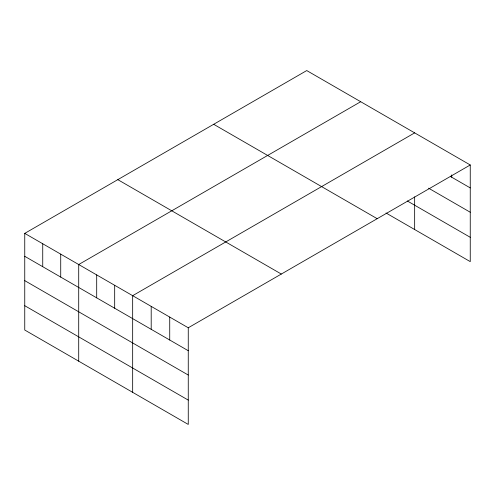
<?xml version="1.0" encoding="UTF-8"?>
<svg xmlns="http://www.w3.org/2000/svg" width="495" height="495" viewBox="0 0 495 495"><rect width="100%" height="100%" fill="white"/><g stroke="black" fill="none" stroke-linecap="round" stroke-linejoin="round"><path stroke-width="0.74" d="M24.75 233.374L188.261 327.777L188.261 424.432L24.75 330.029L24.75 233.374L306.739 70.568L470.25 164.971L470.25 261.626L386.013 212.992M360.694 101.723L78.711 264.522L78.711 361.183M414.655 132.877L132.666 295.676L132.666 392.337M188.261 327.777L470.25 164.971M450.394 176.455L470.25 187.914M428.552 188.168L470.25 212.244M407.329 200.976L470.25 237.303M213.679 124.294L377.196 218.697M117.804 179.648L281.321 274.051M24.75 256.317L188.261 350.72M24.75 280.64L188.261 375.043M24.75 305.706L188.261 400.108M451.718 174.921L451.718 177.216M414.655 196.855L414.655 229.531M169.729 317.078L169.729 340.022M151.198 306.374L151.198 329.324M114.679 285.293L114.679 308.237M96.698 274.911L96.698 297.854M60.724 254.139L60.724 277.089M42.737 243.757L42.737 266.7"/></g></svg>
